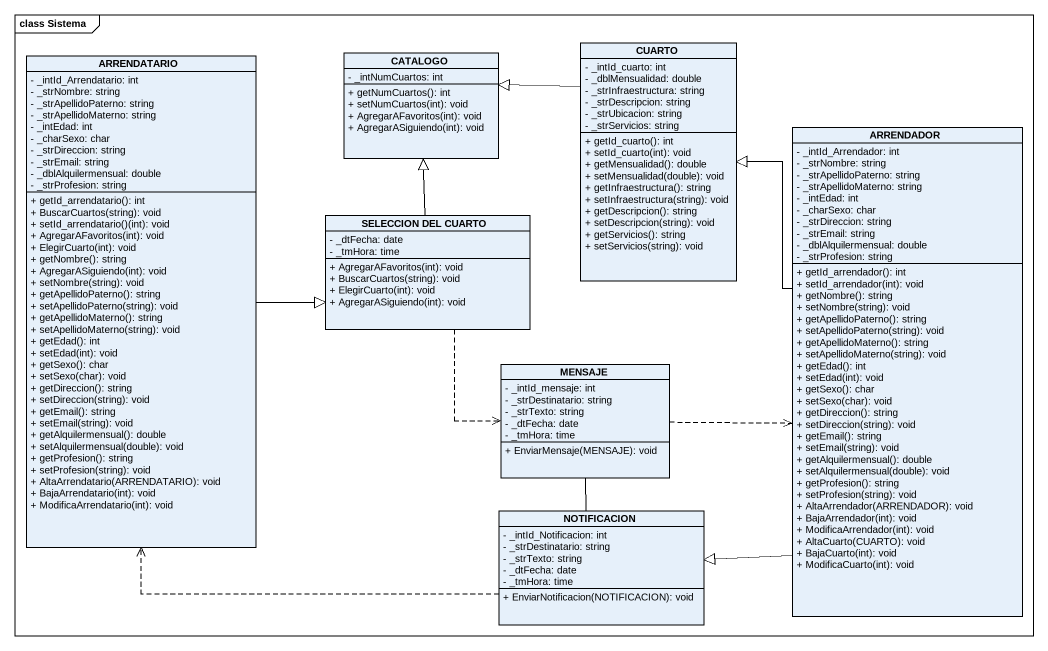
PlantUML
@startuml
mainframe class Sistema
hide circle
hide empty members
skinparam classAttributeIconSize 0
class ARRENDATARIO {
  - _intId_Arrendatario: int
  - _strNombre: string
  - _strApellidoPaterno: string
  - _strApellidoMaterno: string
  - _intEdad: int
  - _charSexo: char
  - _strDireccion: string
  - _strEmail: string
  - _dblAlquilermensual: double
  - _strProfesion: string
  + getId_arrendatario(): int
  + BuscarCuartos(string): void
  + setId_arrendatario()(int): void
  + AgregarAFavoritos(int): void
  + ElegirCuarto(int): void
  + getNombre(): string
  + AgregarASiguiendo(int): void
  + setNombre(string): void
  + getApellidoPaterno(): string
  + setApellidoPaterno(string): void
  + getApellidoMaterno(): string
  + setApellidoMaterno(string): void
  + getEdad(): int
  + setEdad(int): void
  + getSexo(): char
  + setSexo(char): void
  + getDireccion(): string
  + setDireccion(string): void
  + getEmail(): string
  + setEmail(string): void
  + getAlquilermensual(): double
  + setAlquilermensual(double): void
  + getProfesion(): string
  + setProfesion(string): void
  + AltaArrendatario(ARRENDATARIO): void
  + BajaArrendatario(int): void
  + ModificaArrendatario(int): void
}
class CATALOGO {
  - _intNumCuartos: int
  + getNumCuartos(): int
  + setNumCuartos(int): void
  + AgregarAFavoritos(int): void
  + AgregarASiguiendo(int): void
}
class CUARTO {
  - _intId_cuarto: int
  - _dblMensualidad: double
  - _strInfraestructura: string
  - _strDescripcion: string
  - _strUbicacion: string
  - _strServicios: string
  + getId_cuarto(): int
  + setId_cuarto(int): void
  + getMensualidad(): double
  + setMensualidad(double): void
  + getInfraestructura(): string
  + setInfraestructura(string): void
  + getDescripcion(): string
  + setDescripcion(string): void
  + getServicios(): string
  + setServicios(string): void
}
class ARRENDADOR {
  - _intId_Arrendador: int
  - _strNombre: string
  - _strApellidoPaterno: string
  - _strApellidoMaterno: string
  - _intEdad: int
  - _charSexo: char
  - _strDireccion: string
  - _strEmail: string
  - _dblAlquilermensual: double
  - _strProfesion: string
  + getId_arrendador(): int
  + setId_arrendador(int): void
  + getNombre(): string
  + setNombre(string): void
  + getApellidoPaterno(): string
  + setApellidoPaterno(string): void
  + getApellidoMaterno(): string
  + setApellidoMaterno(string): void
  + getEdad(): int
  + setEdad(int): void
  + getSexo(): char
  + setSexo(char): void
  + getDireccion(): string
  + setDireccion(string): void
  + getEmail(): string
  + setEmail(string): void
  + getAlquilermensual(): double
  + setAlquilermensual(double): void
  + getProfesion(): string
  + setProfesion(string): void
  + AltaArrendador(ARRENDADOR): void
  + BajaArrendador(int): void
  + ModificaArrendador(int): void
  + AltaCuarto(CUARTO): void
  + BajaCuarto(int): void
  + ModificaCuarto(int): void
}
class "SELECCION DEL CUARTO" as SELECCION_DEL_CUARTO {
  - _dtFecha: date
  - _tmHora: time
  + AgregarAFavoritos(int): void
  + BuscarCuartos(string): void
  + ElegirCuarto(int): void
  + AgregarASiguiendo(int): void
}
class MENSAJE {
  - _intId_mensaje: int
  - _strDestinatario: string
  - _strTexto: string
  - _dtFecha: date
  - _tmHora: time
  + EnviarMensaje(MENSAJE): void
}
class NOTIFICACION {
  - _intId_Notificacion: int
  - _strDestinatario: string
  - _strTexto: string
  - _dtFecha: date
  - _tmHora: time
  + EnviarNotificacion(NOTIFICACION): void
}
ARRENDATARIO -right-|> SELECCION_DEL_CUARTO
CUARTO -left-|> CATALOGO
ARRENDADOR -up-|> CUARTO
ARRENDADOR --|> NOTIFICACION
SELECCION_DEL_CUARTO -up-|> CATALOGO
SELECCION_DEL_CUARTO ..> MENSAJE
MENSAJE .right.> ARRENDADOR
MENSAJE -- NOTIFICACION
NOTIFICACION .left.> ARRENDATARIO
@enduml
